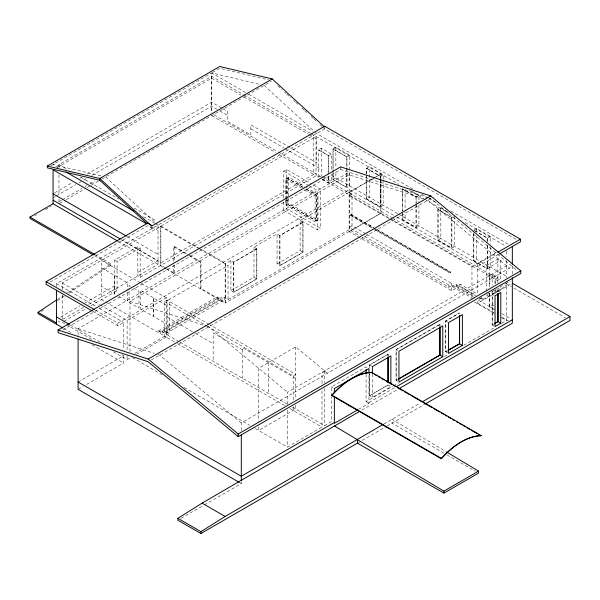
<?xml version="1.0" encoding="UTF-8"?>
<svg xmlns="http://www.w3.org/2000/svg" width="600" height="600" viewBox="0 0 600 600"><rect width="100%" height="100%" fill="white"/><g stroke="black" fill="none" stroke-linecap="round" stroke-linejoin="round"><path stroke-width="0.45" stroke-dasharray="3 2.25" d="M57.457 299.407L62.887 295.8M67.537 292.702L110.962 263.827L95.58 254.947M41.175 311.572L44.28 309.51M57.457 300.743L64.44 296.1M69.09 293.002L110.962 265.155L110.962 263.827M50.903 165.743L211.65 72.938L260.513 84.532M212.46 72.472L219.728 68.273L268.582 79.867M58.95 167.37L58.95 164.565L211.77 76.335L243.33 94.552M57.113 167.468L211.65 78.248L240.72 95.025M54.682 192.84L72.488 182.565M79.77 178.358L81.383 177.428M87.052 174.157L211.65 102.218L222.15 108.278M53.07 197.767L55.492 196.373M56.302 195.9L75.72 184.688M78.96 182.82L86.242 178.62M91.905 175.35L211.65 106.215L218.917 110.407M34.867 215.603L36.487 214.665M45.405 209.52L51.082 206.243M59.198 201.555L61.627 200.153M62.438 199.688L81.9 188.445M85.148 186.578L86.767 185.64M90.008 183.765L94.875 180.96M59.76 203.362L65.415 200.093M66.225 199.627L86.438 187.958M87.248 187.493L90.48 185.625M91.29 185.16L98.573 180.953M101.805 179.085L271.395 81.195M50.175 282.03L147.645 225.757L152.257 228.42L152.257 226.635M56.528 286.462L56.528 283.688L324.683 128.873L517.17 240M62.295 289.567L62.295 283.02L316.035 136.53L398.79 184.312M114.833 294.157L114.773 260.032L137.835 246.712L140.145 248.048L140.145 277.343L137.835 276.015L137.835 246.712M114.773 260.032L117.075 261.36L140.145 248.048M331.312 153.99L321.225 148.163L318.337 149.828L328.433 155.655L331.312 153.99L331.312 170.663M283.74 198.27L283.74 171.157L286.62 169.493L311.475 183.84M332.985 170.31L332.985 148.958L335.873 147.3L349.71 155.288L349.71 185.917L346.822 187.583L332.985 179.595L332.985 171.24M285.585 199.267L285.585 178.882L288.465 177.218L304.425 186.428M173.752 261.502L173.752 246.803L174.33 246.472L186.442 253.47M60.57 317.048L79.988 305.835M84.84 303.038L114.773 285.75M137.835 272.438L158.025 260.782L121.695 239.805M58.148 322.02L59.76 321.09M63 319.222L83.22 307.545M88.883 304.275L158.025 264.36L158.025 225.09L155.947 223.192M311.295 133.792L313.725 135.195L313.725 174.465L160.905 262.695L121.252 239.805M332.985 148.958L346.822 156.953L349.71 155.288M63.892 321.368L85.5 308.895M91.102 305.655L117.075 290.663L117.075 261.36M140.145 277.343L316.035 175.8L318.337 177.127L321.225 175.462L322.778 176.363M62.97 329.88L340.688 169.538L428.07 197.745M285.585 200.197L285.585 204.833L288.465 203.167L317.993 220.208L317.993 194.257L305.228 186.892M332.985 179.595L335.873 177.93L335.873 171.428M397.763 213.66L331.312 175.297L331.312 181.29L328.433 182.955L328.433 175.672M174.33 264.84L174.33 273.105L173.752 273.442L173.752 265.178M78.097 335.288L78.097 328.748L349.132 172.267L349.132 231.532L451.785 290.798L459.967 286.065L475.875 295.252M283.74 202.005L283.74 210.42L286.62 208.755L320.303 228.202L320.303 188.933L312.278 184.305M129.998 351.54L129.998 301.38L349.132 174.863L423.428 198.84M189.097 255.667L200.407 262.192L200.985 261.862L200.985 288.495L225.728 302.782L225.728 263.513L200.61 249.015M304.733 189.938L315.112 195.923L317.993 194.257M366.435 173.843L366.435 168.27L369.315 166.605L383.16 174.6L383.16 179.235M95.317 310.08L117.885 323.108L349.132 189.6L393.615 215.28M92.895 311.347L117.885 325.77L123.653 322.44L123.653 349.245M100.373 305.01L127.11 320.445L166.328 297.803L166.328 337.072L136.718 354.173M230.917 260.513L230.917 290.595L233.798 292.26L256.868 278.94L256.868 248.865L233.798 262.178L230.917 260.513L225.15 263.843L225.15 303.112L166.65 269.34M230.917 290.595L253.98 277.275L253.98 247.2L277.05 233.88L279.93 235.545L303 222.225L303 252.308L279.93 265.627L277.05 263.962L277.05 233.88M277.05 263.962L300.112 250.642L300.112 220.56L372.923 178.53M373.71 178.072L380.85 173.955L380.85 213.218L225.15 303.112M374.625 177.683L349.245 192.33L349.245 231.6L380.962 213.285L380.962 174.015L375.413 177.225M366.435 168.27L380.272 176.265L383.16 174.6M174.3 341.812L164.595 336.21L164.595 301.582L167.123 300.12L209.183 324.405M141.21 283.305L169.208 299.468L228.03 265.507L228.03 299.587L224.572 297.585L165.75 331.545L165.75 333.548L162.06 331.41L162.06 333.015L158.37 330.877L158.37 332.475L217.192 298.515L217.192 296.918L220.882 299.055L220.882 297.45L224.572 299.587L224.572 297.585M365.805 233.835L352.013 225.87L352.013 193.928L349.132 195.593L388.732 218.452M285.585 204.833L315.112 221.873L317.993 220.208M200.985 288.495L200.407 288.832L200.407 262.192M366.435 174.773L366.435 198.9L369.315 197.235L369.315 166.605M283.74 210.42L317.415 229.868L320.303 228.202M371.955 227.925L350.055 215.017L351.09 214.417L373.808 227.528M350.055 215.28L351.09 214.688L450.855 272.28L374.618 228M402.188 211.192L402.3 188.85L416.145 196.837L416.145 203.333M158.37 330.877L217.192 296.918M162.06 331.41L220.882 297.45M366.435 198.9L380.272 206.895L383.16 205.23L383.16 180.165M162.06 333.015L220.882 299.055M78.097 382.02L123.653 355.718L123.653 363.045L86.085 384.728M352.013 225.87L349.132 227.535L361.298 234.562M165.75 333.548L224.572 299.587M134.82 353.4L169.208 333.548L169.208 299.468M228.03 299.587L349.132 229.665L358.868 235.282M113.34 351.757L127.11 359.715L130.312 357.862M78.097 389.347L82.89 386.58M402.188 188.917L416.025 196.905L418.912 195.24L418.912 200.812M151.238 359.97L430.732 198.6L517.26 270.585M402.188 212.123L402.188 219.548L405.067 217.882L405.067 212.31M454.665 215.88L454.665 246.51L451.785 248.175L437.94 240.188L437.94 209.558L440.827 207.892L447.743 211.89M402.188 219.548L416.025 227.535L418.912 225.87L418.912 201.735M437.94 209.558L451.785 217.545L453.278 216.683M437.94 240.188L440.827 238.522L440.827 207.892M473.812 230.13L476.58 228.532L490.418 236.528L490.418 243.952M327.435 373.237L295.718 346.853L258.593 368.288L258.593 421.155M474.465 230.64L487.537 238.192L490.418 236.528M373.575 228.6L449.82 272.618L450.855 272.017M375.202 229.8L449.82 272.88L450.855 272.28M473.692 232.98L473.692 260.827L476.58 259.163L476.58 235.958M389.535 218.917L471.967 266.513L496.103 252.57M396.855 217.147L477.735 263.843L497.055 252.69M477.735 266.513L498.653 254.43M364.545 236.43L448.897 285.135L451.785 283.47L451.785 290.798M207.465 326.332L293.197 375.825L295.718 374.37L209.985 324.87M362.108 237.157L448.897 287.265L452.588 285.135L474.862 297.99M486.382 291.457L486.382 265.62L497.918 258.968L500.798 260.632L500.798 280.928M452.588 285.135L452.588 286.733L456.278 284.603L475.373 295.62M456.278 284.603L456.278 286.2L459.967 284.07L477.472 294.173M486.382 265.62L489.263 267.285L500.798 260.632M473.692 260.827L487.537 268.822L490.418 267.157L490.418 244.875M287.43 404.347L287.43 392.272L506.565 265.755M495.03 283.8L495.03 279.142L497.918 277.478L492.15 274.147L489.263 275.812L495.15 279.075L495.15 284.67M324.555 371.572L322.028 373.028L322.028 384.217M241.298 430.447L241.298 422.97L512.332 266.49M479.272 298.897L482.347 297.12M487.147 294.48L497.145 288.705M502.335 285.577L500.798 286.462L500.798 289.928L497.918 288.263M505.41 283.8L510.022 281.138M479.347 299.52L483.037 297.39L483.037 299.385L480.653 298.005M331.478 396.037L331.478 386.888L366.075 366.907L367.515 367.74M369.532 367.71L369.532 364.913L387.99 354.263L389.49 355.125M397.56 381.225L396.06 380.362L396.06 349.597L439.89 324.293L440.002 326.228M447.847 352.995L445.658 351.728L445.658 320.962L459.495 312.975L445.77 321.03L445.77 351.795L448.08 350.468M483.037 299.385L506.565 285.803L504.945 284.865M440.002 324.36L396.18 349.665L396.18 380.43L397.8 379.493M494.632 309.54L477.735 299.782L477.735 303.248L511.56 283.718M489.263 293.123L489.263 306.577L492.15 304.913L494.31 306.157M369.532 395.678L387.99 385.02L390.87 386.685L372.42 397.342L369.532 395.678L369.532 373.305M396.06 380.362L397.688 379.425M445.658 351.728L447.96 350.4M492.15 290.925L492.15 324.885L493.59 324.053M388.103 385.088L369.653 395.745L369.653 373.373M493.702 324.12L492.263 324.952L492.263 294.188L498.03 290.858L498.03 292.725M255.36 428.565L287.43 447.075L322.028 427.103L322.028 389.812M292.522 407.145L324.555 425.64L331.478 421.65L331.478 396.952M366.075 374.228L366.075 401.67L392.722 386.287M393.525 385.822L398.37 383.025M444.397 356.452L448.433 354.12M463.77 345.263L494.452 327.555M501.72 323.355L506.565 320.558L506.565 283.403M368.962 402.533L394.882 387.57M358.5 409.373L368.962 403.335L368.962 372.705M361.86 410.092L398.265 389.077M181.072 518.34L203.558 505.357M204.36 504.893L241.298 483.57L241.298 481.92M383.978 423.96L420.338 402.967M358.23 442.688L361.447 440.835M362.25 440.37L386.393 426.428M387.195 425.963L424.388 404.498M101.017 175.875L53.07 164.498L57.907 167.295M428.955 198.03L430.732 198.6M129.998 301.38L206.055 325.928M206.94 326.212L208.71 326.782L287.43 392.272M78.097 328.748L154.373 353.37M157.92 354.51L159.697 355.087L241.298 422.97M245.565 92.512L211.65 72.938L211.65 112.62M248.79 94.38L312.57 131.205M412.853 189.097L316.605 133.53L314.535 131.632M421.748 194.235L428.22 197.97M429.03 198.435L437.925 203.572M450.862 211.042L509.1 244.665M411.99 191.243L418.912 195.24M244.132 95.017L310.485 133.328M409.327 190.395L423.915 198.81M424.725 199.282L449.033 213.315M465.24 222.675L505.755 246.067M243.945 96.892L308.535 134.175M309.345 134.648L316.605 138.84L316.605 162.81L290.64 147.817M474.577 230.572L487.65 238.125L487.65 241.837M222.952 108.743L227.798 111.54L227.798 121.53L250.868 134.843L250.868 124.86L289.822 147.345M219.728 110.873L227.798 115.538M250.868 128.85L284.025 147.998M284.835 148.462L321.225 169.47M398.58 214.132L506.647 276.525M323.55 176.805L331.312 181.29M349.132 192.263L352.013 193.928M214.087 114.938L277.298 151.44M278.108 151.905L321.067 176.708M321.877 177.172L391.575 217.41M392.385 217.882L500.985 280.582M505.845 283.388L511.522 286.665M513.938 288.06L565.192 317.655M322.335 179.303L328.545 182.887L328.545 175.605M211.77 115.597L275.692 152.505M278.933 154.38L313.725 174.465M322.222 179.37L389.88 218.43M390.69 218.903L499.275 281.587M497.918 290.798L499.418 291.66M283.74 171.157L308.595 185.505M309.397 185.97L317.415 190.597L317.415 229.868M492.15 294.12L494.34 295.388M303.045 187.23L287.085 178.012L287.085 198.405M306.233 189.067L316.605 195.06L316.605 221.01L287.085 203.962L287.085 199.327M302.925 187.297L286.965 178.08L286.965 198.472M306.12 189.135L316.493 195.127L316.493 221.077L286.965 204.03L286.965 199.395M350.055 215.017L372.765 228.127M285.585 178.882L301.545 188.093M486.382 294.923L489.263 296.587M366.615 234.3L451.785 283.47M456.278 286.2L473.775 296.303M501.87 313.718L510.72 318.832M489.263 306.577L494.31 309.487M452.588 286.733L471.675 297.757M477.735 303.248L494.632 313.005M501.87 317.183L508.312 320.903M474.382 301.98L494.498 313.59M501.735 317.775L506.565 320.558M492.15 324.885L494.34 326.153M300.112 220.56L303 222.225M445.658 320.962L447.847 322.23M300.112 250.642L303 252.308M253.98 247.2L256.868 248.865M396.06 349.597L397.56 350.46M58.95 164.565L67.852 169.703M80.797 177.18L118.83 199.132M134.205 208.013L156.863 221.093M253.98 277.275L256.868 278.94M160.905 226.087L199.8 248.542M143.49 216.697L155.602 223.695M156.405 224.16L158.025 225.09M199.222 248.88L160.328 226.425L160.328 265.688L165.855 268.882M200.032 249.345L228.03 265.507M151.56 226.673L158.025 230.4M189.675 255.33L200.985 261.862M173.752 246.803L188.295 255.202M369.532 364.913L371.73 366.18M127.343 236.655L158.025 254.37M165.645 268.095L160.905 265.358L160.905 223.425M166.433 268.553L174.33 273.105M118.462 241.522L158.025 264.36M366.075 401.67L368.962 403.335M331.478 386.888L332.918 387.72M443.768 453.053L392.025 423.18L392.025 419.317L445.688 451.455M447 454.92L475.298 471.255M94.77 255.81L110.962 265.155M140.4 282.84L101.505 260.385L101.505 299.647L104.715 301.5M164.595 301.582L206.655 325.86M295.718 378.405L242.655 347.767L242.655 378.36M101.505 267.817L114.48 275.31L114.48 293.955L101.505 286.462M114.833 275.513L127.575 282.87L127.575 290.325M166.328 305.243L153.585 297.885L153.585 316.53L166.328 323.888M242.655 349.905L213.157 332.873L213.157 361.327M130.597 286.35L129.075 285.465L129.075 287.25M133.65 288.112L138.99 291.195L138.99 308.108L129.075 302.377L129.075 288.135M167.123 317.032L194.58 332.888M195.39 333.353L213.157 343.612M114.773 289.327L117.075 290.663M118.815 296.46L127.575 301.515L127.575 291.263M165.75 331.545L169.208 333.548M179.235 341.745L167.123 334.748L167.123 300.12M180.045 342.21L287.722 404.377M105.51 301.965L166.328 337.072M177.54 343.68L285.105 405.787M289.957 408.585L322.028 427.103M62.295 283.02L99.562 304.538M56.528 283.688L96.157 306.57M99.39 308.438L123.653 322.44M132.42 357.585L162.345 374.865M184.185 387.472L249.697 425.295M70.275 324.9L101.01 342.645M122.032 354.788L123.653 355.718M62.295 322.29L65.535 324.165M66.345 324.63L92.273 339.6M63.802 328.493L71.895 333.157M92.115 344.835L123.653 363.045M238.868 482.168L241.298 483.57M427.853 200.265L509.452 268.155M277.725 85.793L281.873 89.595M284.632 92.13L286.013 93.398M286.702 94.028L290.85 97.83M293.61 100.365L294.99 101.632M295.68 102.262L299.13 105.435M301.897 107.97L303.968 109.868M304.657 110.498L308.108 113.67M310.875 116.205L312.945 118.102M313.635 118.733L317.085 121.905M319.845 124.44L321.923 126.337M322.612 126.968L324.683 128.873L324.683 127.087M264.127 85.387L313.845 130.995M105.547 176.947L155.257 222.555M150.278 226.605L152.257 228.42M512.332 265.942L512.332 274.897M506.565 251.205L506.565 256.815M506.565 260.558L506.565 277.83M497.918 258.968L497.918 283.072M497.918 288.66L497.918 292.657M495.15 289.327L495.15 293.993M495.03 289.395L495.03 294.06M492.15 274.147L492.15 285.337M489.382 275.745L489.382 286.935M489.382 293.46L489.382 306.51M489.263 267.285L489.263 287.587M487.65 245.55L487.65 268.755L473.812 260.76L473.812 231.06M487.537 238.192L487.537 241.905M487.537 245.618L487.537 268.822M477.735 263.843L477.735 294.24M476.58 228.532L476.58 232.245M471.967 266.513L471.967 299.663M459.967 284.07L459.967 286.065M451.785 217.545L451.785 248.175M448.897 285.135L448.897 287.265M439.89 324.293L439.89 326.16M416.145 204.263L416.145 227.468L402.3 219.48L402.3 212.055M416.025 196.905L416.025 203.4M416.025 204.33L416.025 227.535M405.067 189.105L405.067 211.38M402.3 188.85L402.3 211.125M388.103 356.19L388.103 354.322L369.653 364.98L369.653 367.778M387.99 354.263L387.99 356.123M380.385 178.05L380.385 176.197L366.548 168.203L366.548 173.775M380.385 178.98L380.385 206.827L366.548 198.833L366.548 174.705M380.272 176.265L380.272 178.118M380.272 179.047L380.272 206.895M372.42 374.032L372.42 397.342M346.942 167.093L346.942 156.885L333.097 148.898L333.097 169.312M346.942 168.023L346.942 187.515L333.097 179.528L333.097 170.243M346.822 156.953L346.822 167.16M346.822 168.09L346.822 187.583M340.688 166.875L340.688 169.538M335.873 147.3L335.873 167.715M328.545 171.968L328.545 155.587L318.45 149.76L318.337 177.127M328.433 155.655L328.433 174.765M324.555 370.837L324.555 382.763M324.555 388.35L324.555 425.64M321.225 148.163L321.225 175.462M316.035 136.53L316.035 175.8M315.112 195.923L315.112 221.873M295.718 346.853L295.718 398.798M295.718 405.285L295.718 408.998L258.593 430.433L258.593 425.79M293.197 375.825L293.197 400.162M293.197 406.71L293.197 410.452M288.465 177.218L288.465 197.603M288.465 198.532L288.465 203.167M287.43 409.92L287.43 447.075M286.62 169.493L286.62 196.605M286.62 197.535L286.62 208.755M279.93 235.545L279.93 265.627M268.515 362.7L268.515 393.285M233.798 262.178L233.798 292.26M211.77 76.335L211.77 112.792M174.33 246.472L174.33 261.165M127.11 320.445L127.11 351.3M127.11 355.972L127.11 359.715M117.885 323.108L117.885 325.77M62.295 295.178L62.295 320.423M58.95 174.847L58.95 195.413M58.95 199.155L58.95 201.96M256.748 248.798L233.685 262.118L233.685 292.192L256.748 278.873L256.748 248.798M302.88 222.165L279.817 235.478L279.817 265.56L302.88 252.24L302.88 222.165M451.897 217.478L438.06 209.49L438.06 240.12L451.897 248.115L451.897 217.478M153.233 297.683L140.49 290.325L140.49 308.97L153.233 316.327L153.233 297.683"/><path stroke-width="0.9" d="M331.65 395.445L334.808 392.01A64.635 37.32 -60 0 1 368.513 372.555L371.67 372.337L481.237 435.6L478.08 435.998A64.635 37.32 -60 0 0 444.375 455.46L441.217 458.7L331.65 395.445L334.808 392.197A64.635 37.32 -60 0 1 350.97 379.155M63 328.02L38.07 313.635L38.07 312.3L56.685 299.925M446.49 451.935L478.53 471.12L478.53 473.123L443.925 493.095L357.428 443.153L200.925 533.505L177.863 520.192L177.863 518.325L202.08 503.145L359.438 411.495M200.925 533.505L200.925 531.645L225.15 516.465L383.175 424.425M146.955 223.56L99.78 180.278L47.303 167.828L47.303 166.042L219.728 66.495L272.205 78.945L324.683 127.087L324.683 126.21L152.257 225.757L147.645 223.095L46.148 281.692L46.148 284.355L92.093 310.882M93.15 254.873L30 218.415L30 217.08L53.07 203.76L117.653 241.05M272.205 78.945L99.78 178.493L47.303 166.042M58.117 330.015L340.688 166.875L430.732 195.938L520.778 270.855L520.778 273.517L238.208 436.658L148.163 361.74L58.117 332.685L58.117 330.015L148.163 359.077L238.208 433.995L238.208 436.658M148.163 359.077L430.732 195.938M497.857 252.225L520.403 239.205L520.403 241.875L499.455 253.965M238.208 433.995L520.778 270.855M351.66 378.75A64.635 37.32 -60 0 1 368.513 372.743L371.67 372.337M398.498 378.96L439.89 355.058L442.77 356.722L442.77 325.957L398.947 351.263L398.947 382.028L442.77 356.722M448.732 349.95L459.495 343.74L462.382 345.405L462.382 314.64L448.537 322.627L448.537 353.392L462.382 345.405M495.03 323.22L497.918 321.555L500.798 323.22L500.798 292.455L495.03 295.785L495.03 326.55L500.798 323.22M398.61 379.02L440.002 355.125L440.002 327.157M448.845 350.017L459.615 343.808L459.615 315.84M494.43 323.707L498.03 321.623L498.03 293.655M334.358 422.513L241.298 476.243L78.097 382.02M396.502 386.632L512.332 319.763M357.69 409.838L334.358 423.315L334.358 396.412M399.075 388.612L512.332 323.22L512.332 277.702M421.957 402.037L570 316.567L570 320.423L425.197 404.033M443.925 493.095L443.925 491.1L478.53 471.12M324.683 126.21L520.403 239.205M512.332 283.267L570 316.567M65.985 171.953L133.8 211.11M146.722 223.875L53.07 169.8L53.07 203.76M371.303 372.548L372.93 373.485M374.55 374.423L376.987 375.832M378.608 376.763L380.235 377.7M381.855 378.638L384.293 380.048M385.912 380.985L391.597 384.263M393.217 385.2L395.655 386.61M397.275 387.54L402.96 390.825M404.58 391.763L410.265 395.04M411.885 395.978L421.627 401.603M423.248 402.54L432.173 407.692M433.8 408.63L439.478 411.908M441.105 412.845L443.535 414.255M445.162 415.192L446.783 416.13M448.41 417.067L450.84 418.47M452.467 419.408L454.088 420.345M456.525 421.748L458.145 422.685M459.772 423.623L462.202 425.033M463.83 425.97L465.45 426.908M467.077 427.845L469.507 429.248M471.135 430.185L476.812 433.463M478.44 434.4L480.87 435.81M53.07 193.778L126.532 236.19M53.07 200.19L120.075 238.875M30 217.08L94.77 254.475M332.01 395.235L441.585 458.49M334.358 425.978L443.925 491.1M46.148 281.692L94.508 309.615M56.528 316.965L69.465 324.435M38.07 312.3L56.528 322.957M238.868 482.168L78.097 389.347L78.097 339.03M202.08 503.145L225.15 516.465M177.863 518.325L200.925 531.645M151.613 226.042L99.78 178.493L99.78 180.278M512.332 246.532L512.332 264.097M497.918 293.587L497.918 321.555M459.495 315.772L459.495 343.74M439.89 327.09L439.89 355.058M390.87 383.895L390.87 355.928L372.42 366.577L372.42 373.103M388.103 357.12L388.103 382.29M387.99 357.053L387.99 382.23M368.962 372.705L368.962 368.572L334.358 388.553L334.358 392.685M366.075 369.653L366.075 373.312M357.428 439.29L357.428 443.153M241.298 435.12L241.298 480.27M56.528 290.16L56.528 324.285M441.217 458.7A64.635 37.32 -60 0 1 481.237 435.6"/></g></svg>
